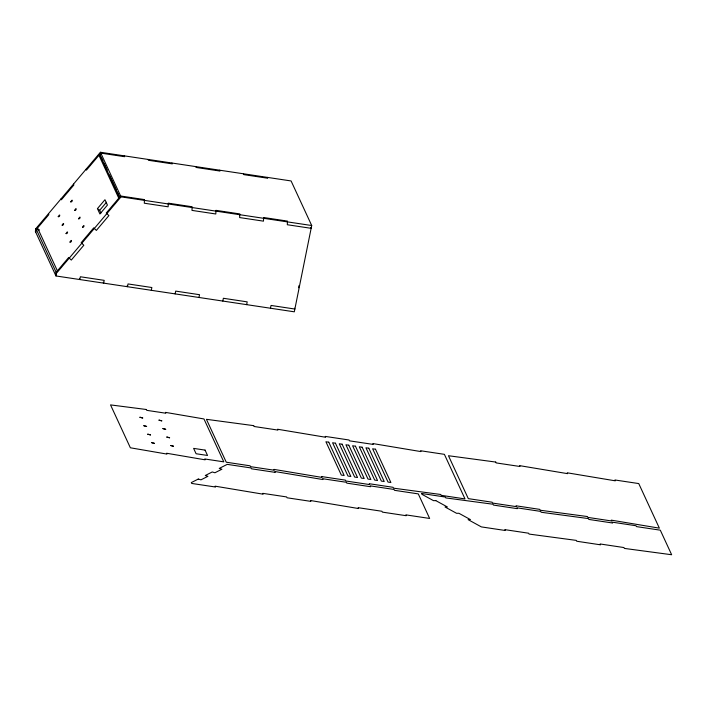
<?xml version="1.0" encoding="UTF-8"?>
<svg xmlns="http://www.w3.org/2000/svg" width="707" height="707" viewBox="0 0 707 707"><rect width="100%" height="100%" fill="white"/><g stroke="black" fill="none" stroke-linecap="round" stroke-linejoin="round"><path stroke-width="1.06" d="M35.916 228.591L35.35 231.375L55.968 275.96L294.306 311.814L311.707 225.533L291.09 180.948L100.412 152.261L35.916 228.591L56.525 273.176L55.968 275.96M35.739 232.223L36.304 229.439L48.836 214.61L48.438 213.761M55.57 275.12L56.136 272.336L68.667 257.507L71.283 260.079L83.815 245.249L81.199 242.678L93.731 227.848L96.346 230.429L108.878 215.6L106.253 213.028L120.641 196.007L144.475 199.595L144.308 203.218L168.142 206.806L168.31 203.174L192.145 206.762L191.977 210.394L215.803 213.982L215.98 210.35L239.814 213.938L239.638 217.562L263.472 221.15L263.649 217.517L287.475 221.105L287.307 224.738L311.142 228.317L310.753 227.477M124.246 155.849L124.644 156.698L100.809 153.11L100.244 155.894L119.616 197.792M151.307 290.303L151.864 287.519L128.029 283.94L127.472 286.724L127.074 285.875M175.133 293.891L175.698 291.107L199.533 294.695L198.967 297.479M222.802 301.058L223.368 298.274L247.203 301.862L246.637 304.646M270.472 308.234L271.037 305.451L294.872 309.039L294.474 308.19M298.601 287.74L299.034 285.584M100.809 153.11L86.422 170.131L86.033 169.282M97.433 208.618L104.954 199.728L107.429 205.083L99.917 213.982L97.433 208.618L99.66 210.35L100.907 213.028M99.66 210.35L106.501 202.264M56.525 273.176L121.03 196.855L311.707 225.533M36.304 229.439L39.557 229.925M267.255 177.36L267.644 178.208L243.809 174.629L243.42 173.781M219.585 170.193L219.974 171.041L196.139 167.453L195.751 166.605M171.916 163.025L172.314 163.865L148.479 160.286L148.081 159.437M100.412 152.261L121.03 196.855M103.028 161.019L101.181 157.034L98.953 155.301L118.785 198.199M103.947 163.017L107.181 169.998M109.488 174.991L116.408 189.953M117.327 191.942L119.633 196.935M73.501 184.112L73.89 184.96L61.368 199.789L60.97 198.941M103.24 282.287L103.637 283.136L104.194 280.352L80.359 276.764L79.803 279.548L79.405 278.699M37.559 227.954L57.391 270.852M58.23 216.696C60.051 217.526 60.466 212.383 58.23 216.696M62.145 225.162C63.957 225.993 64.328 220.929 62.145 225.162M70.762 201.875C72.582 202.697 72.998 197.553 70.762 201.875M66.06 233.628C67.881 234.45 68.296 229.315 66.06 233.628M74.677 210.341C76.497 211.163 76.913 206.02 74.677 210.341M69.975 242.094C71.796 242.916 72.211 237.782 69.975 242.094M78.592 218.799C80.404 219.63 80.828 214.486 78.592 218.799M82.507 227.265C84.319 228.096 84.743 222.952 82.507 227.265M139.933 417.263L142.699 417.978L139.933 417.263M143.848 425.729L146.614 426.445L143.848 425.729M159.004 420.135L161.77 420.851L159.004 420.135M147.763 434.195L150.529 434.911L147.763 434.195M162.91 428.601L165.685 429.308L162.91 428.601M151.678 442.662L154.444 443.377L151.678 442.662M166.825 437.059L169.6 437.774L166.825 437.059M170.74 445.525L173.515 446.241L170.74 445.525M198.278 479.054L191.305 482.589L191.694 483.438L215.529 487.026L215.131 486.177L263.198 494.193L262.801 493.353L286.635 496.933L287.033 497.781L310.868 501.369L310.47 500.521L358.529 508.536L358.14 507.688L381.974 511.276L382.363 512.124L406.198 515.712L405.809 514.864L429.644 518.452L418.288 493.893L394.453 490.313L394.064 489.465L370.229 485.877L370.627 486.725L346.792 483.137L346.395 482.289L322.56 478.71L322.958 479.558L274.899 471.534L275.288 472.382L251.453 468.794L251.065 467.954L227.23 464.366L219.214 468.432L221.91 469.218L214.928 472.762L212.241 471.967L205.26 475.511L207.946 476.297L200.974 479.841L198.278 479.054M435.804 500.618L433.497 500.653L421.955 494.326L421.566 493.486L445.401 497.065L445.79 497.914L493.071 504.241L493.459 505.081L517.294 508.669L516.905 507.82L540.74 511.408L541.129 512.257L588.401 518.576L588.798 519.424L612.633 523.012L612.235 522.164L636.07 525.752L636.468 526.6L660.303 530.179L671.65 554.739L624.369 548.411L623.981 547.563L600.146 543.975L600.535 544.823L576.709 541.235L576.311 540.395L529.039 534.068L528.642 533.219L504.807 529.64L505.205 530.48L481.37 526.901L468.122 519.636L470.429 519.601L458.887 513.273L456.581 513.309L445.039 506.981L447.345 506.946L435.804 500.618M146.367 409.503L110.531 404.899L130.362 447.787L166.985 454.088L166.587 453.24L205.118 459.824L204.73 458.976L223.792 461.848L203.961 418.951L165.438 412.367L165.827 413.215L146.756 410.343L146.367 409.503M253.707 425.649L206.435 419.322L226.267 462.219L250.101 465.807L250.49 466.647L274.325 470.235L273.936 469.386L321.994 477.411L321.605 476.562L345.44 480.141L345.829 480.99L369.664 484.578L369.266 483.729L393.101 487.317L393.499 488.166L440.77 494.485L441.168 495.333L465.003 498.921L444.385 454.336L420.55 450.748L420.939 451.596L372.881 443.572L373.269 444.42L349.435 440.832L349.046 439.993L325.211 436.405L325.6 437.253L277.542 429.237L277.939 430.077L254.105 426.498L253.707 425.649M495.74 462.06L448.468 455.732L468.299 498.629L492.134 502.217L492.523 503.057L516.357 506.645L515.969 505.797L539.803 509.385L540.192 510.233L587.464 516.552L587.862 517.4L611.696 520.988L611.299 520.14L659.366 528.156L638.748 483.57L614.913 479.982L615.302 480.831L567.244 472.815L567.633 473.663L519.574 465.639L519.963 466.487L496.128 462.908L495.74 462.06M328.773 442.193L325.918 441.76L341.313 475.06L344.168 475.493L328.773 442.193M335.445 443.192L332.59 442.768L347.985 476.067L350.849 476.491L335.445 443.192M342.126 444.199L339.263 443.766L354.658 477.066L357.521 477.499L342.126 444.199M348.798 445.207L345.935 444.774L361.33 478.073L364.193 478.506L348.798 445.207M355.471 446.205L352.607 445.781L368.002 479.081L370.866 479.505L355.471 446.205M362.143 447.213L359.28 446.78L374.683 480.08L377.538 480.513L362.143 447.213M368.815 448.211L365.952 447.787L381.356 481.087L384.21 481.511L368.815 448.211M375.488 449.219L372.633 448.786L388.028 482.086L390.883 482.519L375.488 449.219M205.057 450.103L193.612 448.379L196.095 453.744L207.531 455.458L205.057 450.103"/></g></svg>
